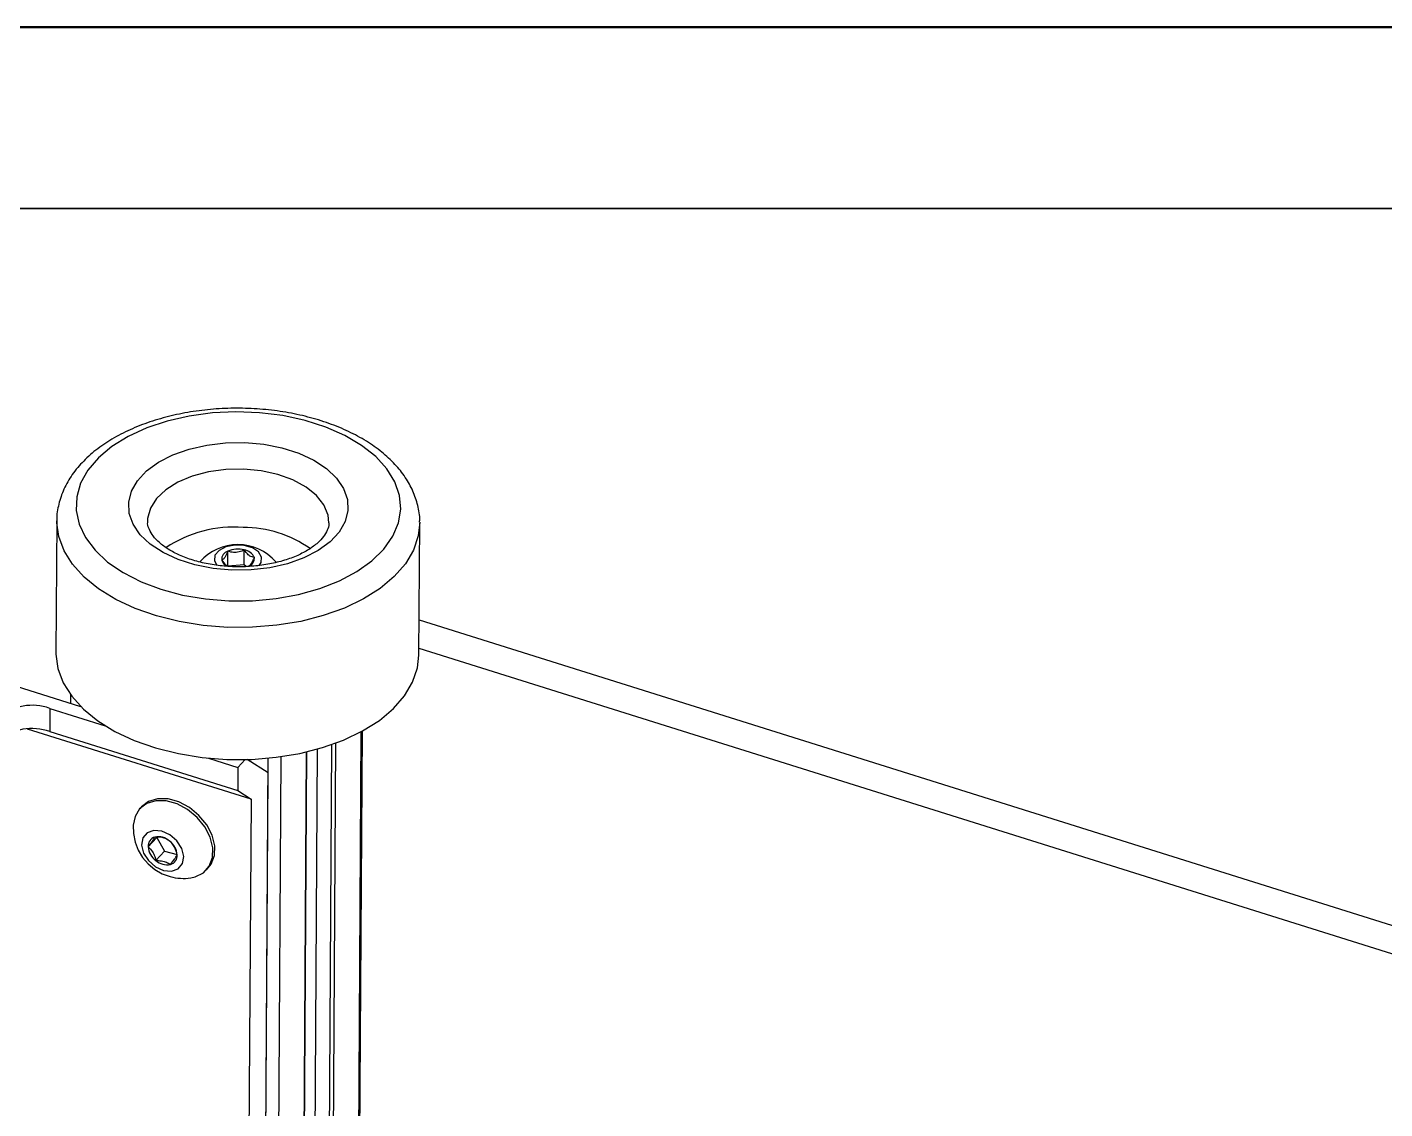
# Model space of a CAD drawing. Header units: millimetres. Extents: x -11 to 294, y 0 to 216.
# Drawn here: x 99.51 to 147.02, y 178.04 to 215.9 of the extents above; entities that cross this region are included whole.
import ezdxf

# ---------------------------------------------------------------- set-up
doc = ezdxf.new("R2010")
doc.units = ezdxf.units.MM
doc.layers.add('PAGE_BORDER', color=7, linetype='Continuous')

msp = doc.modelspace()

# ---------------------------------------------------------------- linework, layer by layer
at = {"color": 7, "linetype": 'Continuous', "lineweight": 50}
msp.add_line((0, 215.9), (279.4, 215.9), dxfattribs=at)
at = {"color": 7, "linetype": 'Continuous', "lineweight": 25}
for p, q in [((100.545, 198.624), (100.517, 194.005)), ((113.217, 193.927), (113.245, 198.547)), ((106.529, 197.037), (106.533, 197.559)), ((107.101, 197.081), (107.105, 197.602)), ((106.529, 197.037), (106.525, 197.031)), ((107.101, 197.081), (106.529, 197.037)), ((107.173, 197.027), (107.101, 197.081)), ((101.392, 192.115), (90.61, 195.5)), ((113.224, 195.158), (231.554, 158)), ((113.218, 194.171), (231.488, 157.032)), ((101.029, 192.534), (101.027, 192.229)), ((100.306, 192.06), (100.301, 191.247)), ((100.306, 192.06), (102.237, 191.453)), ((107.343, 188.881), (99.525, 191.336)), ((100.301, 191.247), (106.878, 189.181)), ((111.141, 175.647), (111.237, 191.265)), ((109.188, 173.523), (109.292, 190.538)), ((109.566, 173.414), (109.672, 190.636)), ((105.849, 190.319), (106.883, 189.994)), ((107.135, 190.269), (106.883, 189.994)), ((107.939, 189.801), (107.212, 190.271)), ((106.883, 189.994), (106.878, 189.181)), ((107.833, 172.461), (107.939, 189.801)), ((106.878, 189.181), (107.343, 188.881)), ((103.514, 188.615), (103.449, 188.545)), ((107.343, 188.881), (107.248, 173.437)), ((104.042, 187.544), (103.741, 187.215)), ((104.042, 187.544), (104.314, 187.062)), ((104.314, 187.062), (104.013, 186.733)), ((104.314, 187.062), (104.758, 186.94)), ((105.783, 186.405), (105.848, 186.475))]:
    msp.add_line(p, q, dxfattribs=at)
at = {"color": 8, "linetype": 'Continuous', "lineweight": 25}
for p, q in [((111.103, 175.613), (111.198, 191.244)), ((109.176, 173.513), (109.281, 190.535)), ((110.066, 173.257), (110.174, 190.795)), ((110.21, 174.64), (110.309, 190.844)), ((107.833, 172.461), (107.942, 190.316)), ((108.284, 172.539), (108.393, 190.369))]:
    msp.add_line(p, q, dxfattribs=at)
at = {"color": 7, "linetype": 'Continuous', "lineweight": 25, "flags": 128}
for points in [[(105.745, 195.89), (106.567, 195.824), (107.397, 195.827), (108.216, 195.902), (109.007, 196.044), (109.753, 196.253), (110.438, 196.523), (111.047, 196.848), (111.569, 197.222), (111.99, 197.637), (112.304, 198.083), (112.502, 198.551), (112.58, 199.032), (112.538, 199.515), (112.375, 199.99), (112.096, 200.446), (111.705, 200.874), (111.213, 201.265), (110.628, 201.61), (109.964, 201.903), (109.235, 202.136), (108.455, 202.305), (107.643, 202.406), (106.815, 202.438), (105.988, 202.399), (105.181, 202.29), (104.411, 202.114), (103.693, 201.874), (103.044, 201.576), (102.477, 201.225), (102.004, 200.83), (101.636, 200.398), (101.379, 199.94), (101.241, 199.464), (101.223, 198.981), (101.325, 198.501), (101.547, 198.034), (101.883, 197.591), (102.325, 197.18), (102.866, 196.811), (103.492, 196.491), (104.19, 196.228), (104.947, 196.026), (105.745, 195.89)], [(107.344, 196.903), (106.674, 196.894), (106.012, 196.954), (105.376, 197.079), (104.787, 197.266), (104.262, 197.511), (103.817, 197.804), (103.465, 198.137), (103.218, 198.501), (103.083, 198.883), (103.063, 199.273), (103.16, 199.659), (103.371, 200.028), (103.689, 200.37), (104.104, 200.675), (104.605, 200.932), (105.175, 201.134), (105.797, 201.276), (106.453, 201.352), (107.122, 201.36), (107.785, 201.301), (108.42, 201.176), (109.01, 200.988), (109.535, 200.744), (109.98, 200.451), (110.332, 200.117), (110.579, 199.754), (110.714, 199.371), (110.733, 198.981), (110.636, 198.596), (110.426, 198.226), (110.108, 197.884), (109.692, 197.58), (109.192, 197.323), (108.622, 197.12), (108, 196.979), (107.344, 196.903)], [(100.546, 198.551), (100.545, 198.574), (100.545, 198.624)], [(106.773, 197.773), (106.466, 197.712), (106.223, 197.587), (106.081, 197.417), (106.062, 197.228), (106.15, 197.068)], [(107.621, 197.059), (107.693, 197.166), (107.713, 197.355), (107.606, 197.534), (107.39, 197.677), (107.097, 197.761), (106.773, 197.773)], [(100.517, 194.005), (100.517, 193.955), (100.585, 193.451), (100.77, 192.957), (101.068, 192.482), (101.474, 192.034), (101.981, 191.623), (102.579, 191.255), (103.257, 190.938), (104.002, 190.677), (104.8, 190.477), (105.637, 190.342), (106.497, 190.275), (107.363, 190.276), (108.221, 190.347), (109.053, 190.484), (109.844, 190.687), (110.58, 190.95), (111.247, 191.27), (111.832, 191.64), (112.325, 192.054), (112.716, 192.502), (112.998, 192.979), (113.166, 193.473), (113.217, 193.927)], [(105.235, 186.127), (105.388, 186.161), (105.674, 186.305), (105.881, 186.535), (105.995, 186.835), (106.006, 187.183), (105.915, 187.552), (105.727, 187.915), (105.456, 188.246), (105.124, 188.519), (104.754, 188.715), (104.373, 188.82), (104.011, 188.824), (103.693, 188.728), (103.444, 188.539), (103.282, 188.272), (103.221, 187.974)], [(105.848, 186.475), (105.946, 186.606), (106.059, 186.906), (106.071, 187.253), (105.979, 187.622), (105.791, 187.986), (105.521, 188.316), (105.188, 188.59), (104.818, 188.786), (104.438, 188.89), (104.075, 188.894), (103.758, 188.798), (103.514, 188.615)], [(103.221, 187.974), (103.229, 187.675), (103.287, 187.381), (103.395, 187.101), (103.548, 186.843), (103.743, 186.616), (103.974, 186.424), (104.234, 186.275), (104.515, 186.171), (104.603, 186.15), (104.692, 186.132), (104.782, 186.12), (104.873, 186.112), (104.963, 186.109), (105.054, 186.11), (105.145, 186.117), (105.235, 186.127)], [(103.995, 186.518), (104.279, 186.389), (104.558, 186.364), (104.79, 186.448), (104.94, 186.627), (104.985, 186.874), (104.919, 187.153), (104.75, 187.419), (104.506, 187.633), (104.222, 187.762), (103.943, 187.787), (103.711, 187.703), (103.56, 187.524), (103.515, 187.277), (103.582, 186.998), (103.75, 186.732), (103.995, 186.518)]]:
    msp.add_lwpolyline(points, dxfattribs=at)
at = {"color": 8, "linetype": 'Continuous', "lineweight": 25, "flags": 128}
for points in [[(110.07, 198.55), (110.04, 198.827), (109.894, 199.18), (109.633, 199.51), (109.267, 199.805), (108.81, 200.053), (108.279, 200.244), (107.695, 200.372), (107.08, 200.431), (106.458, 200.419), (105.853, 200.337), (105.288, 200.187), (104.785, 199.976), (104.362, 199.711), (104.038, 199.403), (103.822, 199.064), (103.725, 198.706), (103.72, 198.622)], [(106.525, 194.894), (105.665, 194.962), (104.828, 195.096), (104.03, 195.296), (103.285, 195.557), (102.607, 195.874), (102.01, 196.242), (101.503, 196.654), (101.096, 197.102), (100.798, 197.577), (100.613, 198.071), (100.546, 198.551)], [(113.245, 198.574), (113.194, 198.093), (113.026, 197.598), (112.744, 197.122), (112.353, 196.673), (111.86, 196.26), (111.275, 195.89), (110.608, 195.57), (109.872, 195.306), (109.081, 195.104), (108.249, 194.966), (107.391, 194.896), (106.525, 194.894)]]:
    msp.add_lwpolyline(points, dxfattribs=at)
at = {"color": 7, "linetype": 'Continuous', "lineweight": 25}
for centre, radius, start, end in [((106.743, 194.122), 4.283, 85.6576, 123.7869), ((107.056, 194.264), 4.128, 55.1943, 89.8443), ((106.879, 196.03), 1.762, 40.9259, 138.7604), ((106.609, 197.274), 0.295, 105.0132, 185.0262), ((106.638, 197.357), 0.341, 198.5865, 242.8987), ((106.885, 196.707), 0.922, 76.2595, 112.5017), ((107.051, 197.163), 0.443, 22.9427, 83.1113), ((107.182, 197.306), 0.279, 292.4653, 6.0963), ((99.683, 190.3), 1.867, 70.5073, 129.2149), ((99.678, 189.487), 1.867, 70.5067, 129.2155), ((104.062, 187.245), 0.323, 105.0186, 185.4388), ((104.421, 187.281), 0.683, 185.5373, 233.2797), ((104.091, 186.968), 0.6, 48.5829, 100.8244), ((104.08, 186.87), 0.683, 5.5366, 53.2814), ((104.409, 187.183), 0.6, 228.5812, 280.8281), ((104.438, 186.906), 0.323, 285.019, 5.4385)]:
    msp.add_arc(centre, radius, start, end, dxfattribs=at)
for points, knots in [([(113.239, 198.579), (113.241, 198.6), (113.257, 198.796), (113.185, 199.168), (113.02, 199.676), (112.746, 200.162), (112.379, 200.62), (111.919, 201.044), (111.373, 201.428), (110.751, 201.763), (110.065, 202.045), (109.329, 202.269), (108.555, 202.433), (107.755, 202.535), (106.942, 202.573), (106.128, 202.548), (105.326, 202.46), (104.548, 202.309), (103.807, 202.097), (103.112, 201.826), (102.477, 201.497), (101.91, 201.113), (101.425, 200.678), (101.036, 200.197), (100.751, 199.682), (100.589, 199.149), (100.527, 198.76), (100.55, 198.56), (100.552, 198.536)], [0, 0, 0, 0, 0.003844, 0.035563, 0.067631, 0.100899, 0.13615, 0.173886, 0.214242, 0.257059, 0.301992, 0.348654, 0.396658, 0.445585, 0.494985, 0.544393, 0.593341, 0.641384, 0.688135, 0.733277, 0.776582, 0.817925, 0.85724, 0.894509, 0.929801, 0.963341, 0.99561, 1, 1, 1, 1]), ([(110.064, 198.557), (110.065, 198.541), (110.074, 198.451), (110.012, 198.279), (109.881, 198.055), (109.661, 197.827), (109.355, 197.603), (108.963, 197.399), (108.502, 197.229), (107.987, 197.103), (107.432, 197.027), (106.997, 197.01), (106.651, 197.019), (106.309, 197.041), (105.844, 197.105), (105.322, 197.233), (104.855, 197.405), (104.46, 197.611), (104.147, 197.837), (103.92, 198.07), (103.783, 198.297), (103.717, 198.481), (103.727, 198.584), (103.73, 198.615)], [0, 0, 0, 0, 0.006139, 0.035816, 0.0689, 0.108592, 0.159396, 0.217553, 0.28223, 0.352328, 0.426284, 0.502258, 0.523538, 0.562714, 0.637233, 0.708259, 0.773909, 0.832636, 0.883304, 0.925438, 0.959438, 0.98784, 1, 1, 1, 1]), ([(106.533, 197.559), (106.504, 197.491), (106.462, 197.391), (106.384, 197.282), (106.333, 197.257), (106.315, 197.248)], [0, 0, 0, 0, 0.5653703, 0.8459823, 1, 1, 1, 1]), ([(106.315, 197.248), (106.361, 197.181), (106.421, 197.094), (106.512, 197.043), (106.534, 197.031)], [0, 0, 0, 0, 0.759888, 1, 1, 1, 1]), ([(107.105, 197.602), (107.076, 197.589), (106.987, 197.548), (106.827, 197.507), (106.659, 197.52), (106.565, 197.549), (106.533, 197.559)], [0, 0, 0, 0, 0.157761, 0.50212, 0.82614, 1, 1, 1, 1]), ([(107.459, 197.336), (107.405, 197.349), (107.3, 197.376), (107.19, 197.488), (107.132, 197.566), (107.105, 197.602)], [0, 0, 0, 0, 0.360736, 0.697512, 1, 1, 1, 1]), ([(107.267, 197.044), (107.291, 197.061), (107.354, 197.104), (107.407, 197.215), (107.442, 197.296), (107.459, 197.336)], [0, 0, 0, 0, 0.248519, 0.632653, 1, 1, 1, 1]), ([(103.979, 187.557), (103.957, 187.52), (103.909, 187.44), (103.826, 187.328), (103.769, 187.252), (103.741, 187.215)], [0, 0, 0, 0, 0.311816, 0.668509, 1, 1, 1, 1]), ([(103.741, 187.215), (103.797, 187.161), (103.898, 187.064), (103.975, 186.889), (104.001, 186.781), (104.013, 186.733)], [0, 0, 0, 0, 0.409698, 0.735156, 1, 1, 1, 1]), ([(104.488, 187.418), (104.466, 187.434), (104.398, 187.482), (104.259, 187.538), (104.106, 187.557), (104.01, 187.557), (103.979, 187.557)], [0, 0, 0, 0, 0.152614, 0.461891, 0.826342, 1, 1, 1, 1]), ([(104.76, 186.936), (104.737, 187.022), (104.7, 187.164), (104.595, 187.323), (104.52, 187.39), (104.488, 187.418)], [0, 0, 0, 0, 0.466505, 0.776046, 1, 1, 1, 1]), ([(104.013, 186.733), (104.044, 186.733), (104.14, 186.733), (104.292, 186.714), (104.432, 186.658), (104.5, 186.61), (104.522, 186.594)], [0, 0, 0, 0, 0.173658, 0.538108, 0.847386, 1, 1, 1, 1]), ([(104.522, 186.594), (104.569, 186.656), (104.64, 186.751), (104.72, 186.865), (104.749, 186.918), (104.76, 186.936)], [0, 0, 0, 0, 0.562615, 0.850892, 1, 1, 1, 1])]:
    msp.add_open_spline(points, degree=3, knots=knots, dxfattribs=at)
at = {"layer": 'PAGE_BORDER', "lineweight": 35}
msp.add_line((6.35, 209.55), (273.05, 209.55), dxfattribs=at)

doc.saveas('drawing.dxf')
